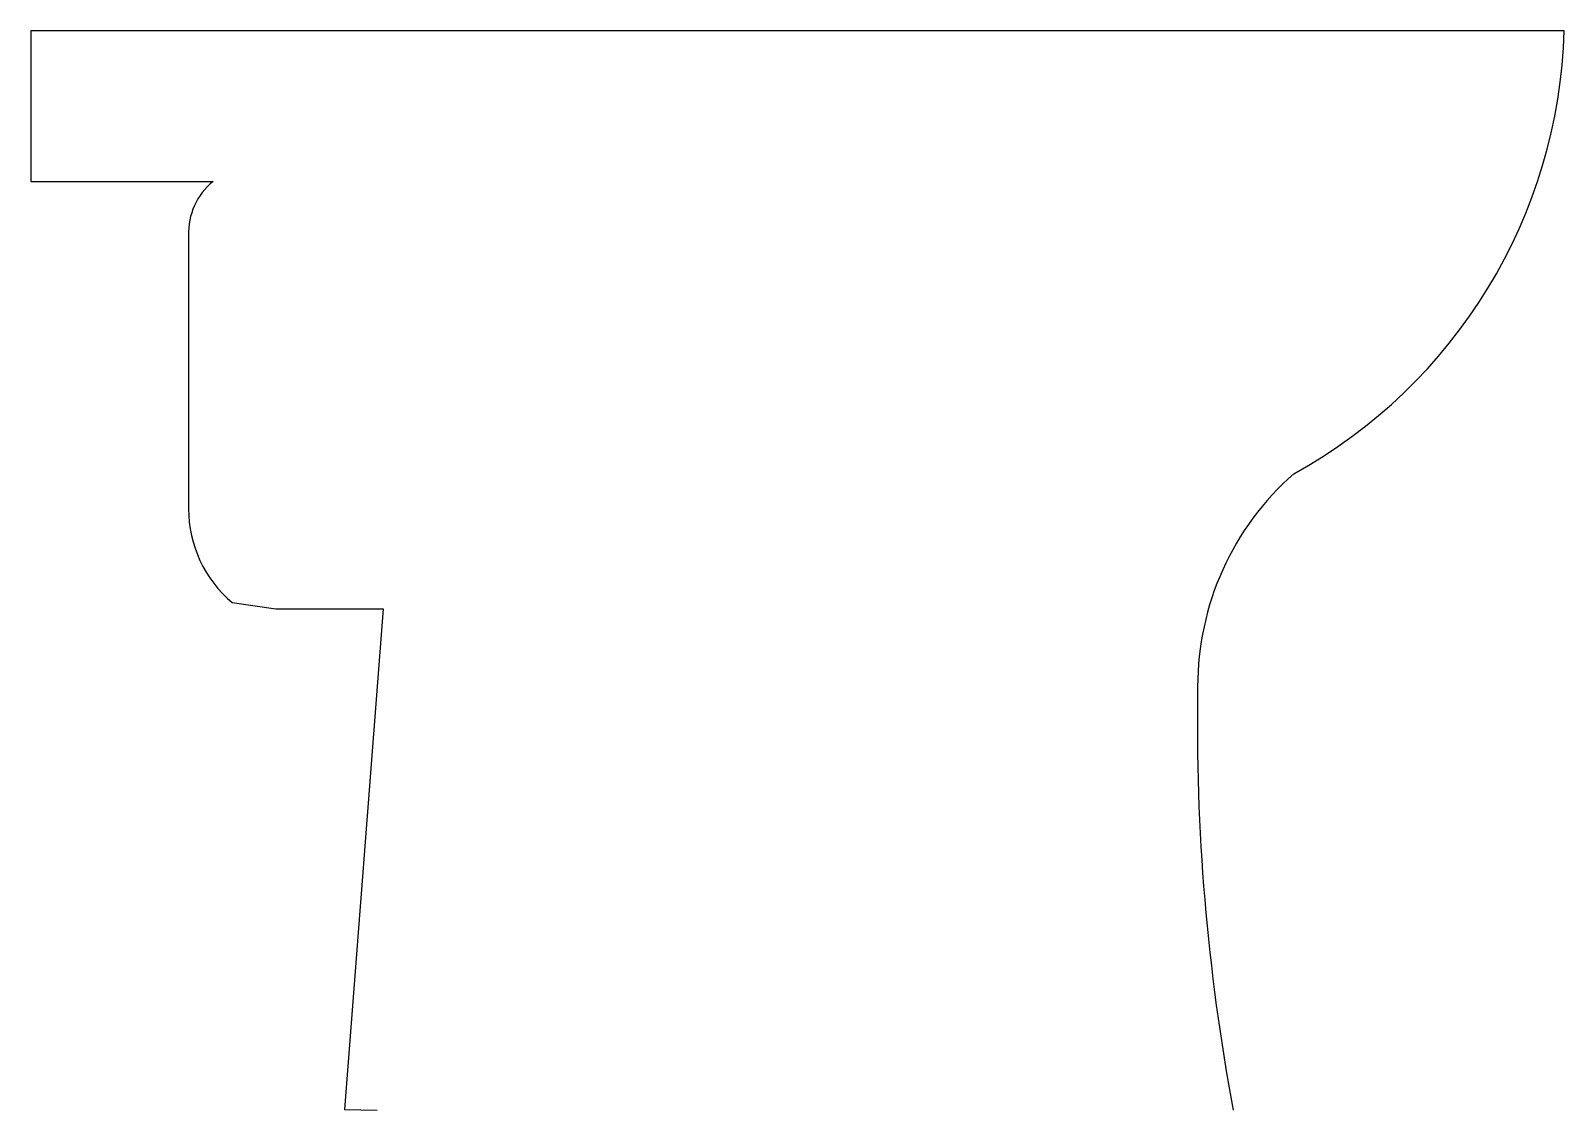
# Model space of a CAD drawing. Extents: x 4.223 to 4.763, y 5.125 to 5.505.
import ezdxf

# ---------------------------------------------------------------- set-up
doc = ezdxf.new("R2010")
doc.units = 0
doc.header["$MEASUREMENT"] = 0
doc.layers.get('0').update_dxf_attribs({"linetype": 'CONTINUOUS'})

msp = doc.modelspace()

# ---------------------------------------------------------------- linework, layer by layer
for p, q in [((4.223007708269554, 5.504628771989656), (4.223007708269554, 5.451583944690971)), ((4.763007708269554, 5.504628771989656), (4.223007708269554, 5.504628771989656)), ((4.223007708269554, 5.451583944690971), (4.287265670412013, 5.451583944690971)), ((4.278590255831351, 5.432491791715991), (4.278590255831351, 5.336337076221322)), ((4.293968407244621, 5.303314244637295), (4.309289608751644, 5.301190656804238)), ((4.309289608751644, 5.301190656804238), (4.347111629228141, 5.301190656804238)), ((4.347111629228141, 5.301190656804238), (4.333537804804713, 5.12495842850818)), ((4.333537804804713, 5.12495842850818), (4.345031449374391, 5.124628771989656))]:
    msp.add_line(p, q)
for centre, radius, start, end in [((4.57908984633356, 5.509931569357711), 0.1839942923001523, 298.8057790197777, 358.3484814580002), ((4.30193700656672, 5.433400218333211), 0.02336441757926637, 128.8979362682268, 182.228265857289), ((4.733607246276297, 5.27385477731503), 0.09970088996913808, 131.3447323542823, 180.0942212362127), ((4.321735719517299, 5.336337076221322), 0.04314546368594829, 180, 229.9411334579098), ((5.370894370697099, 5.260665584451378), 0.7371029720915425, 178.9874820446064, 190.6352502125012)]:
    msp.add_arc(centre, radius, start, end)

doc.saveas('drawing.dxf')
